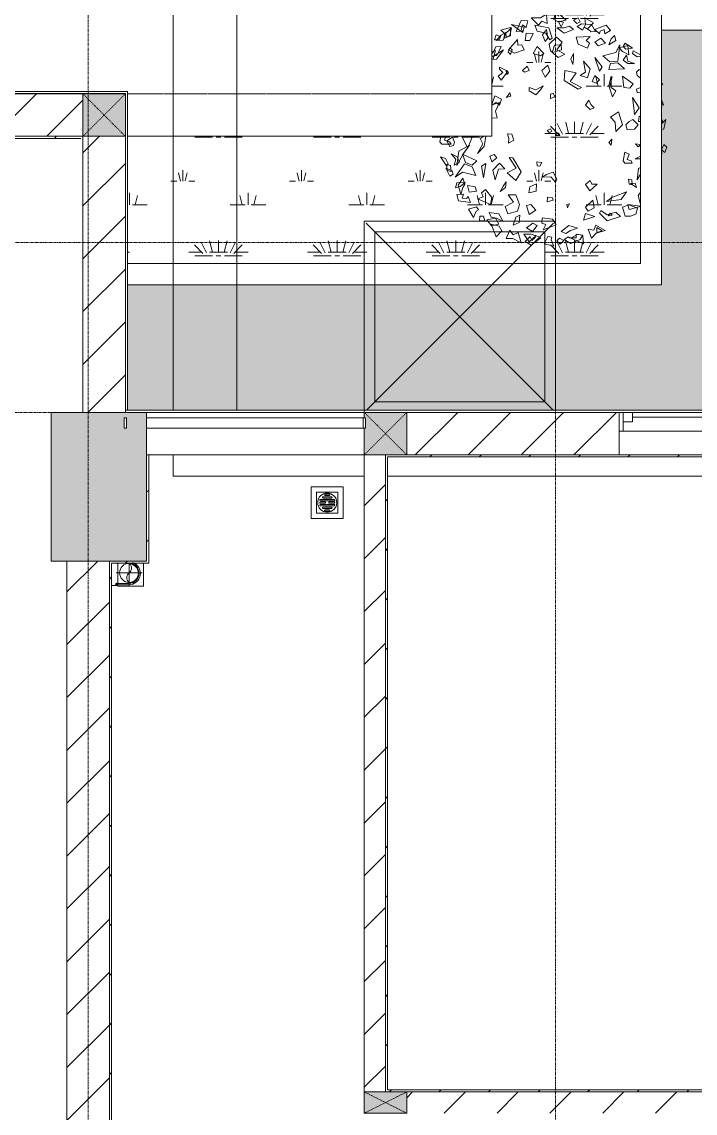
# Model space of a CAD drawing. Header units: millimetres. Extents: x 5359 to 218750, y -16347 to 109893.
# Drawn here: x 52440 to 55611, y 41237 to 46376 of the extents above; entities that cross this region are included whole.
import ezdxf

# ---------------------------------------------------------------- set-up
doc = ezdxf.new("R2010")
doc.units = ezdxf.units.MM
for name, pattern in [('Dash', [6, 3, -3]), ('Grid Line', [22.225, 12.7, -3.175, 3.175, -3.175]), ('IMPORT-CENTER _3_', [10.16, 6.35, -1.27, 1.27, -1.27]), ('IMPORT-Overhead', [3.96875, 2.38125, -1.5875])]:
    doc.linetypes.add(name, pattern=pattern)
for name, color, linetype, lineweight in [('0-1', 7, 'Continuous', 5), ('A-AREA-1', 41, 'IMPORT-Overhead', 9), ('A-FLOR', 192, 'Continuous', 9), ('A-FLOR-HRAL-1', 9, 'Continuous', 9), ('A-FLOR-PATT', 8, 'Continuous', 9), ('A-GLAZ', 151, 'Continuous', 9), ('A-WALL', 113, 'Continuous', 9), ('A-WALL-1', 53, 'Continuous', 18), ('A-WALL-2', 9, 'Continuous', 9), ('A-WALL-3', 113, 'Continuous', 18), ('A-WALL-PATT-1', 10, 'Continuous', 9), ('A-WALL-PATT-2', 9, 'Continuous', 9), ('A-WALL-PATT-3', 111, 'Continuous', 9), ('G-IMPT', 8, 'Continuous', 9), ('G-IMPT-1', 8, 'IMPORT-CENTER _3_', 9), ('I-WALL-1', 53, 'Continuous', 18), ('I-WALL-3', 2, 'Continuous', 18), ('L-PLNT', 71, 'Continuous', 9), ('M-EQPM', 50, 'Continuous', 9), ('S-COLS', 52, 'Continuous', 9), ('S-COLS-1', 253, 'Continuous', 5), ('S-COLS-2', 53, 'Continuous', 18), ('S-COLS-3', 9, 'Continuous', 9), ('S-COLS-4', 52, 'Continuous', 18), ('S-COLS-5', 52, 'Dash', 9), ('S-COLS-HDLN', 52, 'Dash', 9), ('S-COLS-HDLN-1', 9, 'Dash', 9), ('S-GRID-1', 1, 'Grid Line', 9)]:
    doc.layers.add(name, color=color, linetype=linetype, lineweight=lineweight)
pattern_1 = [(45, (0, 0), (-124.4508, 124.4508), [])]
pattern_2 = [(45, (0, 0), (-116.67262, 116.67262), [])]
pattern_3 = [(0, (167.64, 11.2), (558.8, 558.8), [83.82, -16.764, 22.352, -16.764, -419.1]), (0, (167.64, 11.2), (558.8, 558.8), [-139.7, 83.82, -335.28]), (0, (139.7, 27.94), (558.8, 558.8), [55.88, -41.91, 83.82, -41.91, -335.28]), (0, (139.7, 27.94), (558.8, 558.8), [-223.52, 55.88, -279.4]), (0, (335.3, 251.46), (558.8, 558.8), [69.85, -27.94, 69.85, -391.16]), (0, (55.9, 363.2), (558.8, 558.8), [27.94, -55.88, 27.94, -447.04]), (90, (111.76, 363.2), (-558.8, 558.8), [50.292, -508.508]), (90, (279.4, 27.94), (-558.8, 558.8), [55.88, -502.92]), (90, (419.1, 251.46), (-558.8, 558.8), [55.88, -502.92]), (45, (352.04, 22.35), (0, 558.7996), [55.88, -734.383]), (135, (206.76, 22.35), (-558.7996, 0), [55.88, -734.383]), (63.435, (335.28, 25.15), (-0.0005, 558.8001), [55.88, -1193.635]), (75.964, (307.34, 27.94), (-0.00237, 558.80038), [55.88, -2248.111]), (75.964, (447.04, 251.46), (-0.00237, 558.80038), [44.704, -2259.287]), (75.964, (122.94, 363.22), (-0.00237, 558.80038), [39.116, -2264.875]), (104.036, (251.46, 27.94), (0.00237, 558.80038), [55.88, -2248.111]), (104.036, (391.16, 251.46), (0.00237, 558.80038), [44.704, -2259.287]), (104.036, (100.58, 363.22), (0.00237, 558.80038), [39.116, -2264.875]), (116.565, (223.52, 25.15), (0.0005, 558.8001), [55.88, -1193.634])]

# ---------------------------------------------------------------- blocks, each defined once
blk = doc.blocks.new('NCV_TKTC_KET CAU_rvt-1-TKCS_MB ĐỊNH VỊ CỔNG-HÀNG RÀO')
at = {"layer": 'S-COLS-1'}
h = blk.add_hatch(color=256, dxfattribs=at)
h.paths.add_polyline_path([(53027.6, 43836.9), (53027.6, 44536.9), (52577.6, 44536.9), (52577.6, 43836.9), (52932.6, 43836.9)])
h.paths.add_polyline_path([(52922.6, 44462), (52922.6, 44512), (52932.6, 44512), (52932.6, 44462)])
at = {"layer": 'S-COLS-2'}
for p, q in [((53027.6, 44536.9), (52577.6, 44536.9)), ((52577.6, 44536.9), (52577.6, 43836.9)), ((53027.6, 43836.9), (53027.6, 44536.9)), ((52577.6, 43836.9), (53027.6, 43836.9))]:
    blk.add_line(p, q, dxfattribs=at)
blk = doc.blocks.new('Railing - 50 x 10mm-457210-TKCS_MB ĐỊNH VỊ CỔNG-HÀNG RÀO')
at = {"layer": 'A-FLOR-HRAL-1'}
for p, q in [((25, 5), (-25, 5)), ((-25, 5), (-25, -5)), ((25, -5), (25, 5)), ((-25, -5), (25, -5))]:
    blk.add_line(p, q, dxfattribs=at)
blk = doc.blocks.new('Railing - Railing-641404-TKCS_MB ĐỊNH VỊ CỔNG-HÀNG RÀO')
at = {"layer": 'A-FLOR-HRAL-1'}
for p, q in [((31139.1, 35251.3), (30119.1, 35251.3)), ((30119.1, 35201.3), (31139.1, 35201.3))]:
    blk.add_line(p, q, dxfattribs=at)
at = {"extrusion": (0, 0, -1), "zscale": -1, "rotation": 270}
for p in [(-30019.1, 35226.3), (-31144.1, 35226.3)]:
    blk.add_blockref('Railing - 50 x 10mm-457210-TKCS_MB ĐỊNH VỊ CỔNG-HÀNG RÀO', p, dxfattribs=at)
blk = doc.blocks.new('G1_SOF - BO TRU - 100x200-V26-TKCS_MB ĐỊNH VỊ CỔNG-HÀNG RÀO')
at = {"layer": 'S-COLS-3'}
blk.add_hatch(color=256, dxfattribs=at).paths.add_polyline_path([(-50, -100), (50, -100), (50, 100), (-50, 100)])
at = {"layer": 'S-COLS-2'}
for p, q in [((-50, 100), (50, 100)), ((-50, -100), (-50, 100)), ((50, 100), (50, -100)), ((50, -100), (-50, -100))]:
    blk.add_line(p, q, dxfattribs=at)
at = {"layer": 'S-COLS-HDLN-1'}
for p, q in [((50, -100), (-50, 100)), ((-50, -100), (50, 100))]:
    blk.add_line(p, q, dxfattribs=at)
blk = doc.blocks.new('NCV_TKTC_TANG 1_rvt-1-TKCS_MB ĐỊNH VỊ CỔNG-HÀNG RÀO')
at = {"layer": 'A-WALL-PATT-1'}
h = blk.add_hatch(dxfattribs=at)
h.set_pattern_fill('FP_2', color=256, style=0, pattern_type=2)
h.set_pattern_definition(pattern_1)
h.paths.add_polyline_path([(54052.6, 41336.9), (54152.6, 41336.9), (54152.6, 44336.9), (54052.6, 44336.9), (54052.6, 42827.8)])
h = blk.add_hatch(dxfattribs=at)
h.set_pattern_fill('FP_2', color=256, style=0, pattern_type=2)
h.set_pattern_definition(pattern_1)
h.paths.add_polyline_path([(56754.2, 41236.9), (56754.2, 41336.9), (54252.6, 41336.9), (54252.6, 41236.9), (56197, 41236.9)])
at = {"layer": 'A-WALL-PATT-2'}
h = blk.add_hatch(dxfattribs=at)
h.set_pattern_fill('FP_3', color=256, style=0, pattern_type=2)
h.set_pattern_definition(pattern_2)
h.paths.add_polyline_path([(53027.6, 43836.9), (53037.6, 43836.9), (53037.6, 44336.9), (53027.6, 44336.9)])
h = blk.add_hatch(dxfattribs=at)
h.set_pattern_fill('FP_3', color=256, style=0, pattern_type=2)
h.set_pattern_definition(pattern_2)
h.paths.add_polyline_path([(54152.6, 41336.9), (54162.6, 41336.9), (54162.6, 44336.9), (54152.6, 44336.9), (54152.6, 42827.8)])
h = blk.add_hatch(dxfattribs=at)
h.set_pattern_fill('FP_3', color=256, style=0, pattern_type=2)
h.set_pattern_definition(pattern_2)
h.paths.add_polyline_path([(54162.6, 44326.9), (57752.6, 44326.9), (57752.6, 44336.9), (54162.6, 44336.9)])
h = blk.add_hatch(dxfattribs=at)
h.set_pattern_fill('FP_3', color=256, style=0, pattern_type=2)
h.set_pattern_definition(pattern_2)
h.paths.add_polyline_path([(52852.6, 40536.9), (52862.6, 40536.9), (52862.6, 43836.9), (52852.6, 43836.9), (52852.6, 40855.3)])
h = blk.add_hatch(dxfattribs=at)
h.set_pattern_fill('FP_3', color=256, style=0, pattern_type=2)
h.set_pattern_definition(pattern_2)
h.paths.add_polyline_path([(53037.6, 43826.9), (53037.6, 43836.9), (52862.6, 43836.9), (52862.6, 43826.9)])
h = blk.add_hatch(dxfattribs=at)
h.set_pattern_fill('FP_3', color=256, style=0, pattern_type=2)
h.set_pattern_definition(pattern_2)
h.paths.add_polyline_path([(54162.6, 41336.9), (57742.6, 41336.9), (57742.6, 41346.9), (54162.6, 41346.9)])
at = {"layer": 'A-WALL-1'}
for p, q in [((54052.6, 44336.9), (54052.6, 41336.9)), ((54152.6, 44336.9), (54052.6, 44336.9)), ((54152.6, 41336.9), (54152.6, 44336.9)), ((56754.2, 41336.9), (54252.6, 41336.9))]:
    blk.add_line(p, q, dxfattribs=at)
at = {"layer": 'A-WALL-2'}
for p, q in [((53027.6, 44536.9), (54052.2, 44536.9)), ((54052.2, 44512), (54052.2, 44536.9)), ((54052.2, 44336.9), (54052.2, 44462)), ((54052.2, 44336.9), (53037.6, 44336.9))]:
    blk.add_line(p, q, dxfattribs=at)
at = {"layer": 'I-WALL-1'}
for p, q in [((53037.6, 44336.9), (53027.6, 44336.9)), ((53027.6, 44336.9), (53027.6, 43836.9)), ((53037.6, 43836.9), (53037.6, 44336.9)), ((54162.6, 44336.9), (54152.6, 44336.9)), ((54152.6, 44336.9), (54152.6, 41336.9)), ((55252.6, 44336.9), (54162.6, 44336.9)), ((54162.6, 41346.9), (54162.6, 44326.9)), ((54162.6, 44326.9), (57742.6, 44326.9)), ((52862.6, 43836.9), (52852.6, 43836.9)), ((52852.6, 43836.9), (52852.6, 40536.9)), ((53027.6, 43836.9), (52862.6, 43836.9)), ((53037.6, 43826.9), (53037.6, 43836.9)), ((52862.6, 40546.9), (52862.6, 43826.9)), ((52862.6, 43826.9), (53037.6, 43826.9)), ((57742.6, 41346.9), (54162.6, 41346.9)), ((54252.6, 41336.9), (56754.2, 41336.9))]:
    blk.add_line(p, q, dxfattribs=at)
at = {"layer": 'A-FLOR-HRAL-1'}
blk.add_blockref('Railing - Railing-641404-TKCS_MB ĐỊNH VỊ CỔNG-HÀNG RÀO', (22908.5, 9260.7), dxfattribs=at)
at = {"layer": 'S-COLS-3', "rotation": 270.0000000000007}
blk.add_blockref('G1_SOF - BO TRU - 100x200-V26-TKCS_MB ĐỊNH VỊ CỔNG-HÀNG RÀO', (54152.6, 41286.9), dxfattribs=at)
blk = doc.blocks.new('1_FAMILY RVT - W01-WxH 1400x1400xmm-389822-TKCS_MB ĐỊNH VỊ CỔNG-HÀNG RÀO')
at = {"layer": 'A-GLAZ'}
for p, q in [((248.4, 172.39), (299.2, 197.79)), ((248.4, 172.39), (299.2, 146.99)), ((248.4, 172.39), (451.6, 172.39)), ((-700, 96.19), (-700, -103.81)), ((700, 96.19), (-700, 96.19)), ((-700, 96.19), (-636.5, 96.19)), ((-680.95, 96.19), (-680.95, 7.29)), ((-636.5, 51.74), (-680.95, 51.74)), ((-636.5, 96.19), (-22.225, 96.19)), ((-636.5, 96.19), (-636.5, 51.74)), ((-636.5, 73.965), (-22.225, 73.965)), ((-22.225, 7.29), (-22.225, 96.19)), ((-22.225, 96.19), (22.225, 96.19)), ((22.225, 51.74), (-22.225, 51.74)), ((22.225, 96.19), (680.95, 96.19)), ((22.225, 96.19), (22.225, 7.29)), ((636.5, 51.74), (636.5, 7.29)), ((680.95, 51.74), (636.5, 51.74)), ((680.95, 96.19), (700, 96.19)), ((680.95, 96.19), (680.95, 7.29)), ((700, -103.81), (700, 96.19)), ((-700, 7.29), (-680.95, 7.29)), ((-680.95, 7.29), (-22.225, 7.29)), ((-22.225, 7.29), (22.225, 7.29)), ((22.225, 29.515), (636.5, 29.515)), ((22.225, 7.29), (636.5, 7.29)), ((636.5, 7.29), (700, 7.29)), ((-700, -103.81), (700, -103.81))]:
    blk.add_line(p, q, dxfattribs=at)
blk = doc.blocks.new('TKTC_XREF_251221_MB TANG 1 - TKTC_XREF_260130_MB TANG 1_dwg_CUM U_DN100-V147-TKCS_MB ĐỊNH VỊ CỔNG-HÀNG RÀO')
at = {"layer": 'G-IMPT'}
blk.add_hatch(color=256, dxfattribs=at).paths.add_polyline_path([(0, -61), (15.8, -58.9), (30.5, -52.8), (43.1, -43.1), (52.8, -30.5), (58.9, -15.8), (61, 0), (58.9, 15.8), (52.8, 30.5), (42.1, 43.9), (30.5, 52.8), (5.4, 60.3), (0, 60.3), (0, 57), (14.8, 55.1), (35.6, 43.9), (40.3, 40.3), (49.4, 28.5), (55.1, 14.8), (57, 0), (55.1, -14.8), (49.4, -28.5), (40.3, -40.3), (28.5, -49.4), (14.8, -55.1), (0, -57)])
for p, q in [((-71.7, 59.2), (-66.9, 59.2)), ((0, 60.3), (0, 57)), ((-79.1, -63.4), (-79.1, -66.6)), ((-76.6, -63.4), (-76.6, -66.6)), ((-74.6, -63.4), (-74.6, -66.6)), ((-72.7, -60.7), (-72.7, -69.3)), ((-66.9, -62.1), (-71.7, -62.1)), ((-66.9, -67.9), (-71.7, -67.9)), ((-65, -69), (0, -69))]:
    blk.add_line(p, q, dxfattribs=at)
at = {"layer": 'G-IMPT', "flags": 128}
for points in [[(-65, 57.3), (-66.9, 57.3), (-66.9, 59.2)], [(-72.7, -62.4), (-78.1, -62.4), (-78.1, -67.6), (-72.7, -67.6)], [(-71.7, -70.8), (-66.9, -70.8), (-66.9, -59.2), (-71.7, -59.2)], [(-66.9, -59.2), (-66.9, -57.3), (-65, -57.3), (-65, -72.7), (-66.9, -72.7), (-66.9, -70.8)], [(-65, -61), (0, -61), (0, -57)]]:
    blk.add_lwpolyline(points, dxfattribs=at)
at = {"layer": 'G-IMPT'}
for centre, radius, start, end in [((0, 0), 69, 270, 70.6147), ((0, 0), 61, 270, 88.22182), ((0, 0), 57, 270, 90), ((-78.1, -63.4), 0.96, 90, 180), ((-71.1, -60.7), 1.56, 112.61986, 247.38014), ((-67.9, -65), 4.8, 143.1301, 216.8699), ((-78.1, -66.6), 0.96, 180, 270), ((-71.1, -69.3), 1.56, 112.61986, 247.38014)]:
    blk.add_arc(centre, radius, start, end, dxfattribs=at)
blk = doc.blocks.new('TKTC_XREF_251221_MB TANG 1 - TKTC_XREF_260130_MB TANG 1_dwg_$cc-V148-TKCS_MB ĐỊNH VỊ CỔNG-HÀNG RÀO')
at = {"layer": 'G-IMPT'}
blk.add_circle((0, 0), 0.5, dxfattribs=at)
for centre, radius, start, end in [((0, 0), 0.5, 90, 270), ((0.188, 0.25), 0.313, 126.8699, 233.1301), ((-0.188, -0.25), 0.313, 306.8699, 53.1301)]:
    blk.add_arc(centre, radius, start, end, dxfattribs=at)
at = {"layer": 'G-IMPT-1'}
for p, q in [((-0.673, 0), (0.673, 0)), ((0, -0.673), (0, 0.509))]:
    blk.add_line(p, q, dxfattribs=at)
blk = doc.blocks.new('TKTC_XREF_251221_MB TANG 1 - TKTC_XREF_260130_MB TANG 1_dwg_THU NUOC - THU NUOC-444531-TKCS_MB TẦNG 1-4202124-TKCS_MB ĐỊNH VỊ CỔNG-HÀNG RÀO')
at = {"layer": 'M-EQPM'}
for p, q in [((-23.3, 10.8), (40.9, 10.8)), ((40.9, 4.8), (-23.3, 4.8)), ((-11, 23.3), (28.5, 23.3)), ((28.5, 17.3), (-11, 17.3)), ((-1.1, 35.6), (18.5, 35.6)), ((18.5, 29.6), (-1.1, 29.6)), ((-23.3, -13.6), (40.9, -13.6)), ((40.9, -19.6), (-23.3, -19.6)), ((-11, -26.1), (28.5, -26.1)), ((28.5, -32.1), (-11, -32.1)), ((-1.1, -38.5), (18.5, -38.5)), ((18.5, -44.5), (-1.1, -44.5))]:
    blk.add_line(p, q, dxfattribs=at)
at = {"layer": 'M-EQPM', "flags": 128}
for points in [[(83.7, -79.4), (83.7, 70.6), (-66.3, 70.6), (-66.3, -79.4)], [(58.7, -54.4), (58.7, 45.6), (-41.3, 45.6), (-41.3, -54.4)]]:
    blk.add_lwpolyline(points, close=True, dxfattribs=at)
for points in [[(-23.3, -1.2), (0.7, -1.2), (0.7, -7.2), (-23.3, -7.2)], [(40.9, -7.2), (16.7, -7.2), (16.7, -1.2), (40.9, -1.2)]]:
    blk.add_lwpolyline(points, dxfattribs=at)
at = {"layer": 'M-EQPM'}
for centre, radius, start, end in [((8.7, -4.4), 45, 360, 180), ((8.7, -4.4), 45, 360, 180), ((-23.3, 7.8), 3, 90, 270), ((-11, 20.3), 3, 90, 270), ((-1.1, 32.6), 3, 90, 270), ((18.5, 32.6), 3, 270, 90), ((28.5, 20.3), 3, 270, 90), ((40.9, 7.8), 3, 270, 90), ((8.7, -4.4), 45, 180, 360), ((8.7, -4.4), 45, 180, 360), ((-23.3, -4.2), 3, 90, 270), ((-23.3, -16.6), 3, 90, 270), ((-11, -29.1), 3, 90, 270), ((-1.1, -41.5), 3, 90, 270), ((18.5, -41.5), 3, 270, 90), ((28.5, -29.1), 3, 270, 90), ((40.9, -4.2), 3, 270, 90), ((40.9, -16.6), 3, 270, 90)]:
    blk.add_arc(centre, radius, start, end, dxfattribs=at)
blk = doc.blocks.new('TKTC_XREF_251221_MB TANG 1 - TKTC_XREF_260130_MB TANG 1_dwg-4202109-TKCS_MB ĐỊNH VỊ CỔNG-HÀNG RÀO')
at = {"layer": 'G-IMPT', "flags": 128}
for points in [[(-150259.1, -357519.7), (-150259.1, -357625.5), (-150289.1, -357625.5)], [(-150139.1, -357519.7), (-150139.1, -357627.5), (-150259.1, -357627.5), (-150259.1, -357519.7)]]:
    blk.add_lwpolyline(points, dxfattribs=at)
at = {"extrusion": (0, 0, -1), "zscale": -1}
blk.add_blockref('TKTC_XREF_251221_MB TANG 1 - TKTC_XREF_260130_MB TANG 1_dwg_THU NUOC - THU NUOC-444531-TKCS_MB TẦNG 1-4202124-TKCS_MB ĐỊNH VỊ CỔNG-HÀNG RÀO', (149264.8, -357230.3), dxfattribs=at)
at = {"xscale": 0.7894736842105242, "yscale": 0.7894736842105242, "zscale": 0.7894736842105242}
blk.add_blockref('TKTC_XREF_251221_MB TANG 1 - TKTC_XREF_260130_MB TANG 1_dwg_CUM U_DN100-V147-TKCS_MB ĐỊNH VỊ CỔNG-HÀNG RÀO', (-150207.8, -357567.3), dxfattribs=at)
at = {"extrusion": (0, 0, -1), "xscale": 90.0000000000507, "yscale": 90.0000000000507, "zscale": -90.00000000005072, "rotation": 0.3740267799372842}
blk.add_blockref('TKTC_XREF_251221_MB TANG 1 - TKTC_XREF_260130_MB TANG 1_dwg_$cc-V148-TKCS_MB ĐỊNH VỊ CỔNG-HÀNG RÀO', (150206.2, -357565.6), dxfattribs=at)
blk = doc.blocks.new('TKTC_XREF_251221_MB TANG 1 - TKTC_XREF_251221_MB TANG 1-2038492-TKCS_MB ĐỊNH VỊ CỔNG-HÀNG RÀO')
blk.add_blockref('TKTC_XREF_251221_MB TANG 1 - TKTC_XREF_260130_MB TANG 1_dwg-4202109-TKCS_MB ĐỊNH VỊ CỔNG-HÀNG RÀO', (169499.1, 384109.7))
blk = doc.blocks.new('CAY BACH TRINH - CAY BACH TRINH_dwg-V308-TKCS_MB ĐỊNH VỊ CỔNG-HÀNG RÀO')
at = {"layer": 'G-IMPT'}
for p, q in [((1250, 1108), (1144, 1166)), ((1568, 345), (1562, 375)), ((-937, 174), (-855, 181)), ((1562, 92), (1624, 156)), ((-1376, -95), (-1291, -267)), ((1250, -214), (1179, -205)), ((1250, -649), (1202, -735)), ((1250, -1119), (1066, -1096))]:
    blk.add_line(p, q, dxfattribs=at)
at = {"layer": 'G-IMPT', "flags": 128}
for points in [[(-578, 1452), (-505, 1613), (-404, 1608), (-431, 1511), (-482, 1548), (-505, 1489), (-486, 1456)], [(-357, 1653), (-250, 1541), (-201, 1603), (-123, 1566), (-133, 1703), (-220, 1653)], [(7, 1749), (-25, 1628), (43, 1591), (160, 1616)], [(335, 1653), (267, 1616), (316, 1566), (365, 1591)], [(423, 1516), (443, 1553), (433, 1653), (560, 1578), (472, 1491)], [(-715, 1368), (-728, 1408), (-805, 1472), (-663, 1508), (-663, 1385)], [(-648, 1504), (-672, 1392), (-758, 1347), (-746, 1419), (-706, 1444)], [(-477, 1437), (-459, 1512), (-646, 1555)], [(-83, 1327), (-48, 1351), (-99, 1506), (-301, 1542), (-270, 1454), (-140, 1428)], [(-133, 1478), (-191, 1403), (-152, 1303), (-113, 1353)], [(23, 1503), (131, 1428), (267, 1478), (209, 1528), (131, 1503)], [(121, 1587), (40, 1602), (86, 1521)], [(533, 1553), (590, 1452), (520, 1446), (509, 1467), (423, 1512), (399, 1468), (319, 1525), (383, 1562)], [(579, 1478), (745, 1541), (813, 1466), (725, 1416), (716, 1478), (657, 1453), (647, 1416)], [(-874, 1403), (-896, 1328), (-826, 1327), (-809, 1379)], [(-870, 1320), (-769, 1323), (-719, 1438), (-798, 1395)], [(-556, 1333), (-692, 1179), (-600, 1129), (-460, 1181), (-492, 1255), (-553, 1247)], [(-428, 1425), (-446, 1319), (-376, 1318), (-327, 1420)], [(14, 1366), (-94, 1266), (-74, 1166), (43, 1066), (140, 1116), (23, 1178), (101, 1291)], [(511, 1378), (306, 1366), (335, 1266), (472, 1203), (501, 1278), (452, 1316)], [(667, 1353), (579, 1291), (628, 1241), (735, 1278)], [(871, 1391), (823, 1341), (784, 1253), (891, 1316)], [(-697, 1145), (-671, 1210), (-634, 1180), (-660, 1114)], [(-269, 1228), (-328, 1128), (-220, 1091), (-172, 1128)], [(-50, 1140), (92, 1178), (86, 1252), (-14, 1249)], [(267, 1128), (228, 1041), (257, 966), (267, 1041)], [(696, 1091), (891, 1141), (949, 1253), (920, 1016), (803, 1003)], [(1064, 1244), (1080, 1108), (985, 1158), (937, 1212)], [(1027, 1278), (998, 1228), (1037, 1191), (1135, 1203)], [(413, 1016), (443, 853), (365, 803), (472, 766), (511, 903)], [(647, 866), (579, 1066), (686, 928)], [(813, 978), (784, 891), (1018, 903), (920, 991)], [(1047, 1103), (998, 1028), (1066, 978), (1164, 978), (1066, 1016)], [(-840, 791), (-799, 735), (-718, 839), (-724, 876), (-821, 927), (-821, 894), (-775, 847)], [(-717, 878), (-717, 816), (-688, 841)], [(-415, 941), (-483, 878), (-454, 853), (-386, 878)], [(-113, 953), (-201, 878), (-152, 778), (-84, 866)], [(140, 878), (131, 728), (335, 603), (384, 628), (218, 716), (306, 841)], [(579, 803), (540, 716), (599, 691), (647, 741)], [(-220, 591), (-289, 516), (-386, 578), (-386, 628), (-289, 591), (-181, 653)], [(823, 791), (784, 653), (842, 491), (891, 578), (823, 628)], [(988, 791), (1008, 628), (1096, 616), (1144, 678)], [(-721, 477), (-654, 499), (-671, 550)], [(-74, 528), (-35, 541), (-6, 491), (-74, 466)], [(491, 441), (443, 366), (511, 303), (569, 328), (521, 378)], [(1135, 478), (1232, 328), (1164, 228), (1154, 328)], [(813, 191), (881, 116), (891, -22), (988, 78), (930, 266)], [(-74, 16), (-123, -9), (-94, -34), (-55, -22)], [(1085, 125), (1140, 155), (1218, 75), (1163, 15), (1054, 5), (1038, 75)], [(-1515, -106), (-1486, -178), (-1501, -227), (-1553, -242), (-1599, -161)], [(-688, -191), (-610, -147), (-641, -60), (-704, -55), (-685, -122)], [(11, -79), (65, -80), (51, -44), (11, -37)], [(832, -134), (784, -184), (823, -222)], [(-1449, -521), (-1419, -309), (-1263, -222), (-1351, -346)], [(1563, -293), (1595, -211), (1641, -250), (1609, -331)], [(-1604, -526), (-1578, -497), (-1615, -421), (-1690, -396)], [(-1489, -516), (-1411, -473), (-1448, -396), (-1534, -351), (-1465, -430)], [(-1224, -515), (-1157, -451), (-1369, -353), (-1324, -476)], [(-935, -470), (-860, -411), (-900, -361), (-966, -383)], [(-582, -741), (-504, -613), (-626, -407), (-681, -406), (-575, -561), (-711, -631)], [(-229, -532), (-269, -525), (-272, -467), (-200, -477)], [(1085, -355), (1023, -325), (999, -455), (1023, -485), (1132, -485), (1116, -455), (1054, -435)], [(-1553, -680), (-1504, -649), (-1521, -598), (-1613, -563)], [(-1546, -521), (-1536, -609), (-1595, -596), (-1604, -509)], [(-1173, -669), (-1368, -622), (-1473, -694), (-1336, -498), (-1227, -542)], [(-1024, -493), (-1058, -702), (-1088, -530)], [(-888, -735), (-838, -578), (-745, -570), (-823, -487), (-921, -590)], [(-129, -656), (-34, -622), (23, -722), (0, -767), (-69, -688), (-193, -693)], [(-1468, -852), (-1402, -831), (-1326, -772), (-1450, -777)], [(-1390, -946), (-1429, -809), (-1361, -709), (-1332, -796), (-1361, -846)], [(-811, -903), (-736, -844), (-727, -764), (-770, -826)], [(-393, -926), (-281, -901), (-277, -790), (-378, -835)], [(614, -795), (506, -893), (444, -803), (510, -740), (536, -796)], [(1124, -735), (1132, -805), (1085, -795), (1077, -725)], [(1193, -846), (1173, -780), (1104, -785)], [(-1251, -1066), (-1426, -1044), (-1452, -946), (-1351, -943), (-1371, -1002), (-1308, -1008), (-1282, -979)], [(-1270, -915), (-1163, -901), (-1183, -834), (-1295, -817)], [(-1144, -1010), (-957, -1095), (-936, -993), (-1027, -873), (-1088, -926), (-1063, -982)], [(-698, -1231), (-557, -1193), (-527, -1096), (-584, -953), (-693, -951), (-619, -1061), (-741, -1124)], [(1048, -911), (967, -1024), (753, -1052), (829, -993)], [(-384, -1242), (-286, -1181), (-363, -1098), (-424, -1108)], [(-120, -1056), (-31, -1033), (-45, -997), (-117, -988)], [(176, -1143), (205, -1087), (168, -1096)], [(550, -1034), (443, -1134), (482, -1196), (569, -1146)], [(1103, -1266), (1025, -1267), (986, -1133), (1081, -1099), (1208, -1151), (1184, -1238)], [(-1130, -1172), (-1165, -1196), (-1203, -1289), (-1280, -1164), (-1162, -1128)], [(-1117, -1335), (-1039, -1334), (-1059, -1267), (-1114, -1266)], [(-771, -1348), (-831, -1232), (-975, -1212), (-947, -1284), (-866, -1298)], [(-622, -1399), (-535, -1360), (-523, -1254), (-580, -1280)], [(411, -1324), (581, -1272), (441, -1226)], [(667, -1184), (647, -1221), (764, -1334), (959, -1271), (891, -1209), (764, -1246)], [(775, -1261), (835, -1251), (807, -1222)], [(-883, -1296), (-1010, -1321), (-942, -1409), (-834, -1384)], [(-872, -1573), (-787, -1482), (-829, -1416), (-944, -1384)], [(-336, -1491), (-270, -1405), (-332, -1372), (-423, -1439)], [(-180, -1469), (12, -1396), (-45, -1309), (-194, -1290), (-200, -1370), (-142, -1392)], [(323, -1445), (199, -1404), (83, -1492), (153, -1523), (221, -1476)], [(731, -1476), (595, -1400), (567, -1474), (481, -1461), (531, -1590), (600, -1516)], [(608, -1509), (686, -1484), (608, -1434)], [(-505, -1659), (-547, -1509), (-620, -1542), (-671, -1472), (-727, -1598), (-626, -1595)], [(-386, -1646), (-464, -1534), (-357, -1534), (-289, -1559)], [(-215, -1584), (-355, -1693), (-443, -1641), (-373, -1567), (-346, -1624), (-297, -1583), (-299, -1545)], [(-55, -1574), (-63, -1616), (-24, -1708), (-167, -1674), (-109, -1565)], [(69, -1680), (123, -1624), (62, -1590), (23, -1629)], [(228, -1671), (131, -1609), (189, -1571), (209, -1584), (306, -1584), (306, -1534), (404, -1546), (365, -1609)], [(411, -1674), (406, -1550), (330, -1534), (226, -1592)]]:
    blk.add_lwpolyline(points, close=True, dxfattribs=at)
for points in [[(-937, 1085), (-860, 1099), (-799, 1231), (-876, 1225), (-913, 1152), (-937, 1128)], [(-766, 1181), (-866, 1042), (-937, 1040)], [(-937, 1075), (-900, 1094), (-766, 1181)], [(-937, 1039), (-915, 1047), (-883, 1171), (-937, 1151)], [(1144, 1166), (1135, 1128), (1203, 1078), (1250, 1086)], [(1250, 763), (1203, 803), (1193, 853), (1232, 891), (1250, 879)], [(1562, 652), (1583, 684), (1562, 682)], [(-937, 378), (-893, 503), (-795, 453), (-825, 366), (-873, 403), (-937, 368)], [(1250, 628), (1193, 603), (1203, 553), (1250, 546)], [(-855, 181), (-881, 279), (-825, 405), (-937, 369)], [(1562, 392), (1593, 366), (1562, 451)], [(1250, 124), (1222, 128), (1232, 203), (1250, 195)], [(1562, 100), (1583, 116), (1562, 169)], [(1624, 156), (1594, 16), (1562, -1)], [(-1688, -92), (-1702, -172), (-1673, -209), (-1536, -209), (-1556, -172), (-1634, -147), (-1612, -92)], [(-1291, -267), (-1232, -115), (-1263, -92)], [(-1145, -345), (-1046, -242), (-1024, -92)], [(-1054, -92), (-1105, -125), (-1069, -201), (-1145, -345)], [(1179, -205), (1218, -245), (1250, -224)], [(1250, -226), (1232, -234), (1250, -217)], [(1250, -424), (1173, -426), (1250, -386)], [(1562, -351), (1573, -334), (1562, -336)], [(1202, -735), (1225, -565), (1250, -551)], [(1249, -1075), (1218, -965), (1250, -917)], [(1066, -1096), (1086, -1171), (1250, -1127)]]:
    blk.add_lwpolyline(points, dxfattribs=at)
blk = doc.blocks.new('CAY BACH TRINH - CAY BACH TRINH-V309-TKCS_MB ĐỊNH VỊ CỔNG-HÀNG RÀO')
at = {"xscale": 0.3200000000000001, "yscale": 0.3200000000000001, "zscale": 0.3200000000000001}
blk.add_blockref('CAY BACH TRINH - CAY BACH TRINH_dwg-V308-TKCS_MB ĐỊNH VỊ CỔNG-HÀNG RÀO', (0, 0), dxfattribs=at)
blk = doc.blocks.new('TKTC_NAP THAM BE NUOC NGAM_260130 - TKTC_XREF_260130_NAP THAM BE NUOC NGAM_dwg-4013458-TKCS_MB ĐỊNH VỊ CỔNG-HÀNG RÀO')
at = {"layer": 'G-IMPT'}
for p, q in [((-150009, 148879.7), (-150009, 140124.7)), ((-149709, 148879.7), (-149709, 140124.7)), ((-149100.7, 141006.3), (-148219, 140124.7)), ((-148217.4, 141006.3), (-149099, 140124.7)), ((-148999.4, 139814.7), (-145409.1, 139814.7))]:
    blk.add_line(p, q, dxfattribs=at)
at = {"layer": 'G-IMPT', "flags": 128}
for points in [[(-148209, 140124.7), (-148209, 141014.7), (-149109, 141014.7), (-149109, 140124.7)], [(-150009, 139914.7), (-150009, 139814.7), (-149109.1, 139814.7)]]:
    blk.add_lwpolyline(points, dxfattribs=at)
blk.add_lwpolyline([(-149059, 140164.7), (-148259, 140164.7), (-148259, 140964.7), (-149059, 140964.7)], close=True, dxfattribs=at)
blk = doc.blocks.new('TKTC_NAP THAM BE NUOC NGAM_260130 - NẮP THĂM BỂ NƯỚC NGẦM-2336355-TKCS_MB ĐỊNH VỊ CỔNG-HÀNG RÀO')
blk.add_blockref('TKTC_NAP THAM BE NUOC NGAM_260130 - TKTC_XREF_260130_NAP THAM BE NUOC NGAM_dwg-4013458-TKCS_MB ĐỊNH VỊ CỔNG-HÀNG RÀO', (150009, -139814.7))
blk = doc.blocks.new('G1_SOF - BO TRU - 200x200-3050151-TKCS_MB ĐỊNH VỊ CỔNG-HÀNG RÀO')
at = {"layer": 'S-COLS-HDLN'}
for p, q in [((-100, 100), (100, -100)), ((100, 100), (-100, -100))]:
    blk.add_line(p, q, dxfattribs=at)

msp = doc.modelspace()

# ---------------------------------------------------------------- hatches: boundary and pattern name
at = {"layer": 'A-FLOR-PATT'}
h = msp.add_hatch(dxfattribs=at)
h.set_pattern_fill('FP_14', color=256, style=0, pattern_type=2)
h.set_pattern_definition(pattern_3)
h.paths.add_polyline_path([(54896.9, 45237.4), (55352.6, 45237.4), (55352.6, 47486.3), (54652.6, 47486.3), (54652.6, 45836.9), (52937.6, 45836.9), (52937.6, 45237.4), (54652.6, 45237.4)])
h = msp.add_hatch(dxfattribs=at)
h.set_pattern_fill('FP_14', color=256, style=0, pattern_type=2)
h.set_pattern_definition(pattern_3)
h.paths.add_polyline_path([(65842.6, 44546.9), (65842.6, 45737.4), (70722.2, 45737.4), (72452.6, 45736.9), (72452.6, 45637.4), (72462.6, 45637.4), (72463.1, 44547.4), (75827.6, 44547.4), (75827.6, 46337.4), (55452.6, 46337.4), (55452.6, 45136.9), (52937.6, 45136.9), (52937.6, 44546.9), (57642.6, 44546.9), (57645.1, 45737.4), (61137.5, 45735.3), (61137.5, 44546.9), (65813.1, 44546.9)])
at = {"layer": 'A-WALL-PATT-3'}
h = msp.add_hatch(dxfattribs=at)
h.set_pattern_fill('FP_1', color=256, style=0, pattern_type=2)
h.set_pattern_definition(pattern_1)
h.paths.add_polyline_path([(52727.6, 45836.9), (52727.6, 46036.9), (48852.6, 46036.9), (48852.6, 45836.9), (52717.6, 45836.9)])
h.paths.add_polyline_path([(44652.6, 45836.9), (45352.6, 45836.9), (45352.6, 46036.9), (44652.6, 46036.9)])
h.paths.add_polyline_path([(48652.6, 45836.9), (48652.6, 46036.9), (47052.6, 46036.9), (47052.6, 45836.9)])
h = msp.add_hatch(dxfattribs=at)
h.set_pattern_fill('FP_32', color=256, style=0, pattern_type=2)
h.set_pattern_definition(pattern_2)
h.paths.add_polyline_path([(52717.6, 45826.9), (52717.6, 45836.9), (47052.6, 45836.9), (47055.1, 45826.9), (51355.3, 45826.9)])
h.paths.add_polyline_path([(45352.6, 45826.9), (45352.6, 45836.9), (44662.6, 45836.9), (44662.6, 45826.9), (45350.1, 45826.9)])
h = msp.add_hatch(dxfattribs=at)
h.set_pattern_fill('FP_1', color=256, style=0, pattern_type=2)
h.set_pattern_definition(pattern_1)
h.paths.add_polyline_path([(52927.6, 44536.9), (52927.6, 45836.9), (52727.6, 45836.9), (52727.6, 44536.9)])
h = msp.add_hatch(dxfattribs=at)
h.set_pattern_fill('FP_1', color=256, style=0, pattern_type=2)
h.set_pattern_definition(pattern_1)
h.paths.add_polyline_path([(57407.4, 44336.9), (57652.6, 44336.9), (57652.6, 44536.9), (56652.6, 44536.9), (56652.6, 44336.9)])
h.paths.add_polyline_path([(55252.6, 44336.9), (55252.6, 44536.9), (54252.6, 44536.9), (54252.6, 44336.9)])
h = msp.add_hatch(dxfattribs=at)
h.set_pattern_fill('FP_1', color=256, style=0, pattern_type=2)
h.set_pattern_definition(pattern_1)
h.paths.add_polyline_path([(52852.6, 40535.7), (52852.6, 43837), (52652.6, 43837), (52652.6, 40535.7)])
at = {"layer": 'S-COLS-1'}
for points in [[(52727.6, 45836.9), (52927.6, 45836.9), (52927.6, 46036.9), (52727.6, 46036.9)], [(54057.6, 44336.9), (54252.6, 44336.9), (54252.6, 44536.9), (54052.6, 44536.9), (54052.6, 44512), (54057.6, 44512), (54057.6, 44462), (54052.6, 44462), (54052.6, 44336.9)]]:
    msp.add_hatch(color=256, dxfattribs=at).paths.add_polyline_path(points)

# ---------------------------------------------------------------- linework, layer by layer
at = {"layer": 'A-AREA-1'}
for q in [(54652.6, 47586.7), (52937.6, 46036.9)]:
    msp.add_line((54652.6, 46036.9), q, dxfattribs=at)
at = {"layer": 'A-FLOR'}
for p, q in [((54652.6, 45836.9), (54652.6, 47586.7)), ((52937.6, 45836.9), (54652.6, 45836.9)), ((55452.6, 45136.9), (52937.6, 45136.9))]:
    msp.add_line(p, q, dxfattribs=at)
at = {"layer": 'A-WALL'}
for p, q in [((55352.6, 45237.4), (55352.6, 47486.3)), ((55452.6, 46437.4), (55452.6, 45137.4)), ((75827.6, 46337.4), (55452.6, 46337.4)), ((52727.6, 45836.9), (52727.6, 46036.9)), ((48852.6, 45836.9), (52717.6, 45836.9)), ((52927.6, 45836.9), (52727.6, 45836.9)), ((52937.6, 45237.4), (55352.6, 45237.4)), ((55452.6, 45137.4), (52937.6, 45137.4)), ((52937.6, 44546.9), (54052.6, 44546.9)), ((54052.6, 44536.9), (53027.6, 44536.9)), ((54252.6, 44536.9), (54252.6, 44336.9)), ((52652.6, 43837), (52652.6, 40546.9))]:
    msp.add_line(p, q, dxfattribs=at)
at = {"layer": 'A-WALL-3'}
for p, q in [((52937.6, 46048.6), (51662.5, 46048.6)), ((52937.6, 44546.9), (52937.6, 46048.6)), ((51652.5, 46038.6), (52927.6, 46038.6)), ((52727.6, 46036.9), (51652.5, 46036.9)), ((52927.6, 46038.6), (52927.6, 44536.9)), ((52717.6, 45836.9), (52727.6, 45836.9)), ((52727.6, 45836.9), (52727.6, 44536.9)), ((52727.6, 44536.9), (52927.6, 44536.9)), ((52927.6, 44546.9), (52937.6, 44546.9)), ((57642.6, 44546.9), (54052.6, 44546.9)), ((54052.6, 44546.9), (54052.6, 44536.9)), ((54052.6, 44536.9), (55252.6, 44536.9)), ((55252.6, 44536.9), (54252.6, 44536.9)), ((54252.6, 44336.9), (55252.6, 44336.9)), ((52852.6, 43837), (52652.6, 43837)), ((52852.6, 40535.7), (52852.6, 43837))]:
    msp.add_line(p, q, dxfattribs=at)
at = {"layer": 'I-WALL-3'}
msp.add_line((47052.6, 45826.9), (52717.6, 45826.9), dxfattribs=at)
at = {"layer": 'S-COLS'}
for p, q in [((52727.6, 46036.9), (52727.6, 45836.9)), ((52727.6, 45836.9), (52927.6, 45836.9)), ((54252.6, 44336.9), (54252.6, 44536.9))]:
    msp.add_line(p, q, dxfattribs=at)
at = {"layer": 'S-COLS-4'}
for p, q in [((52927.6, 46036.9), (52727.6, 46036.9)), ((52927.6, 45836.9), (52927.6, 46036.9)), ((54252.6, 44536.9), (54052.6, 44536.9)), ((54052.6, 44536.9), (54052.6, 44512)), ((54052.6, 44462), (54052.6, 44336.9)), ((54052.6, 44336.9), (54252.6, 44336.9))]:
    msp.add_line(p, q, dxfattribs=at)
at = {"layer": 'S-GRID-1'}
for p, q in [((52752.6, 13102.5), (52752.6, 80482.7)), ((54952.6, 13102.5), (54952.6, 80482.7)), ((132680.6, 45336.9), (27631.1, 45336.9)), ((135474.6, 44536.9), (24837.1, 44536.9))]:
    msp.add_line(p, q, dxfattribs=at)

# ---------------------------------------------------------------- block references
at = {"layer": '0-1'}
for name in ['NCV_TKTC_KET CAU_rvt-1-TKCS_MB ĐỊNH VỊ CỔNG-HÀNG RÀO', 'NCV_TKTC_TANG 1_rvt-1-TKCS_MB ĐỊNH VỊ CỔNG-HÀNG RÀO']:
    msp.add_blockref(name, (0, 0), dxfattribs=at)
at = {"layer": 'A-GLAZ'}
msp.add_blockref('1_FAMILY RVT - W01-WxH 1400x1400xmm-389822-TKCS_MB ĐỊNH VỊ CỔNG-HÀNG RÀO', (55952.6, 44440.7), dxfattribs=at)
at = {"layer": 'L-PLNT'}
msp.add_blockref('CAY BACH TRINH - CAY BACH TRINH-V309-TKCS_MB ĐỊNH VỊ CỔNG-HÀNG RÀO', (54952.6, 45866.4), dxfattribs=at)
at = {"layer": 'M-EQPM'}
for name, p in [('TKTC_XREF_251221_MB TANG 1 - TKTC_XREF_251221_MB TANG 1-2038492-TKCS_MB ĐỊNH VỊ CỔNG-HÀNG RÀO', (33652.6, 17236.9)), ('TKTC_NAP THAM BE NUOC NGAM_260130 - NẮP THĂM BỂ NƯỚC NGẦM-2336355-TKCS_MB ĐỊNH VỊ CỔNG-HÀNG RÀO', (53152.6, 44236.9))]:
    msp.add_blockref(name, p, dxfattribs=at)
at = {"layer": 'S-COLS-5'}
for p in [(52827.6, 45936.9), (54152.6, 44436.9)]:
    msp.add_blockref('G1_SOF - BO TRU - 200x200-3050151-TKCS_MB ĐỊNH VỊ CỔNG-HÀNG RÀO', p, dxfattribs=at)

doc.saveas('drawing.dxf')
